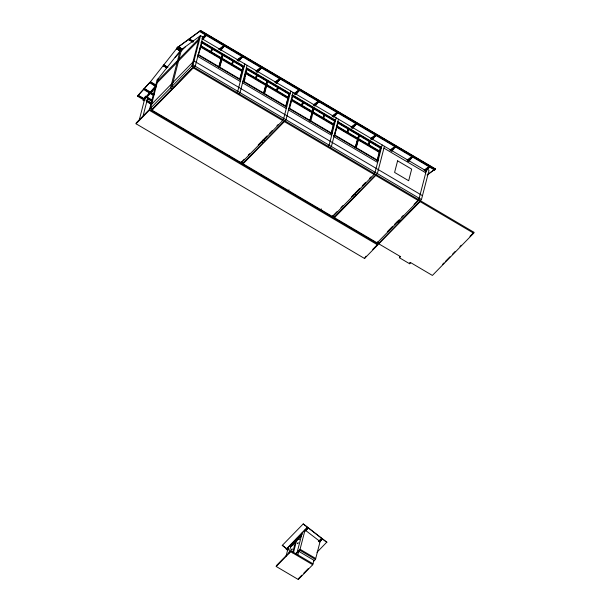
<?xml version="1.0" encoding="UTF-8"?>
<svg xmlns="http://www.w3.org/2000/svg" width="610" height="610" viewBox="0 0 610 610"><rect width="100%" height="100%" fill="white"/><g stroke="black" fill="none" stroke-linecap="round" stroke-linejoin="round"><path stroke-width="0.91" d="M155.603 86.269L149.854 82.876L149.885 82.38L137.784 95.671L137.654 96.288L145.043 100.642M149.854 82.876L150.456 81.786L156.206 85.179M166.53 67.901L163.267 65.606L166.553 67.542M163.251 65.971L163.846 64.881L167.948 67.298M179.919 50.988L176.656 48.701L179.942 50.63M176.641 49.059L177.243 47.824L181.704 50.355M137.746 95.846L149.915 82.342M137.654 96.288L138.31 95.229L144.875 99.102M153.598 95.412L143.754 89.601L143.846 89.159M143.754 89.601L144.41 88.541L154.254 94.344M149.519 109.343L377.986 244.023L377.742 244.961L364.528 258.472L136.06 123.784L136.304 122.846L192.981 64.904L200.553 35.616L202.825 36.951L195.253 66.238L194.171 67.344M145.012 99.285L143.731 100.696L143.152 100.353L155.535 86.269L156.107 86.605M143.731 100.696L143.914 99.979M139.21 120.239L145.279 96.609L145.645 96.235L152.203 100.101M145.088 97.325L145.645 96.235M143.159 115.641L147.658 98.248M136.06 123.784L149.275 110.273L157.09 80.055L180.834 50.066L200.553 35.616L199.47 36.722L191.898 66.01L473.939 232.273L473.695 233.211L432.399 275.438L410.721 262.658L409.638 263.764L399.42 257.74L400.099 256.36M143.152 100.353L155.535 86.269M151.943 110.105L152.187 109.167L193.484 66.947L193.248 67.878L151.943 110.105L241.385 162.824L282.682 120.605L282.926 119.667M180.041 51.065L170.525 87.855L172.226 88.862M181.49 49.585L171.974 86.384L173.675 87.382M199.844 49.494L200.621 46.474M202.497 38.773L206.005 34.663L202.215 37.439M203.077 39.116L206.584 35.006L202.794 37.782M210.526 52.307L212.051 48.007L211.083 51.751L210.526 52.307L209.009 51.415M211.296 51.903L212.623 48.342L211.106 52.651M220.652 49.479L224.16 45.369L218.86 49.25M218.914 66.604L222.528 54.183L218.693 67.458M220.568 50.493L224.739 45.704L222.467 47.374M219.928 65.247L222.017 58.743L242.406 70.76L241.85 71.324L221.468 59.307M219.821 67.237L223.108 54.526L222.558 55.091M231.495 64.668L233.012 60.367L232.044 64.103M233.592 60.703L232.067 65.011L233.035 61.267L243.52 67.443M238.129 60.847L242.3 56.059L237 59.948M238.708 61.191L242.879 56.402L241.324 57.988M241.979 70.852L239.654 79.819L243.497 66.543L242.17 70.097M244.823 63.974L237.755 91.294L236.672 92.407M247.096 65.316L240.027 92.636L238.945 93.742M244.396 76.738L245.822 72.781L266.212 84.798L265.663 85.362L245.273 73.345M243.626 81.275L246.92 68.564L246.364 69.121L289.483 94.542M243.809 81.763L247.103 69.014L251.19 71.423M255.308 78.705L256.825 74.397L255.857 78.141M255.88 79.048L257.397 74.74L255.88 79.048L260.455 81.74M257.001 71.972L261.164 67.184L255.864 71.073M257.572 72.308L261.743 67.527L257.763 71.599M241.385 162.824L241.621 161.894L244.282 159.179M243.085 163.831L243.329 162.893L284.626 120.673L284.382 121.611L243.085 163.831L332.747 216.687L374.044 174.468L374.288 173.53M265.785 84.881L263.467 93.856L267.302 80.581L265.983 84.134M264.26 93.345L266.021 86.551M264.595 93.627L267.881 80.916L267.332 81.481M276.46 90.318L277.786 86.757L276.818 90.501M275.865 83.097L280.036 78.309L274.736 82.19M277.23 89.906L277.619 88.412M277.397 90.844L278.366 87.1L277.809 87.665M276.444 83.433L280.615 78.644L279.098 79.757M285.846 106.064L287.943 97.943M288.133 97.196L289.46 93.643L285.625 106.91M290.787 91.073L283.726 118.393L282.643 119.499M293.059 92.415L285.991 119.735L284.908 120.841M290.146 104.684L291.023 101.29M289.597 108.367L292.884 95.656L292.335 96.22L313.029 108.427L309.743 121.131L313.586 107.863L313.029 108.427M295.133 94.451L299.304 89.662L293.997 93.551M295.705 94.794L299.876 90.005M301.622 105.149L302.941 101.588L301.424 105.896M302.194 105.484L303.521 101.931L302.003 106.239L312.068 112.164L312.617 111.607L291.915 99.4M310.871 120.91L314.158 108.199L312.64 112.507L313.189 111.943L333.891 124.15M314.402 105.812L318.565 101.024L313.265 104.905M314.973 106.148L319.144 101.359L316.872 103.029M322.896 117.692L324.223 114.131L323.254 117.875M323.826 118.218L324.794 114.474L324.245 115.038M331.024 133.674L333.342 124.707M333.533 123.96L334.86 120.406L331.573 133.117M333.251 116.884L337.421 112.095L332.122 115.984M336.186 117.837L329.125 145.157L328.035 146.263M333.83 117.219L338.001 112.438L336.964 113.49M338.458 119.171L331.39 146.499L330.307 147.605M334.661 134.848L335.98 129.747M336.956 125.98L338.283 122.419L334.448 135.695M347.021 131.912L348.34 128.352L346.823 132.66L347.403 133.003M347.982 130.753L348.92 128.695L347.952 132.439M352.123 128.008L356.293 123.22L350.986 127.101M332.747 216.687L332.991 215.757M352.702 128.344L356.865 123.555L354.799 125.675M334.448 217.694L334.692 216.756L375.989 174.536L375.752 175.466L334.448 217.694L377.125 242.849L418.422 200.629L418.666 199.691M355.363 147.048L358.985 134.627L355.142 147.894M355.943 147.391L358.466 139.187L379.733 151.722L379.184 152.286L357.917 139.743M358.23 138.523L358.619 137.021M356.27 147.673L359.557 134.963L359.008 135.527M368.104 145.203L369.622 140.895L368.654 144.639M370.194 141.238L368.676 145.538L369.645 141.802L380.853 148.405M371.612 139.499L375.783 134.711L370.483 138.592M372.191 139.835L376.362 135.046L374.807 136.64M377.11 160.346L380.404 147.597L377.735 146.019M377.537 160.209L380.823 147.506L380.274 148.062M382.157 144.936L375.089 172.256L374.006 173.362M384.422 146.27L377.361 173.591L376.279 174.704M297.817 554.871L298.732 551.31L313.883 560.247L312.724 564.738L298.282 579.5L276.208 566.484L276.452 565.554L290.894 550.784L312.968 563.8M286.06 556.152L288.438 546.972M364.528 258.472L366.091 256.185M288.949 553.201L291.321 544.021L292.96 545.279M391.101 150.99L395.272 146.202L389.973 150.083M276.208 566.484L290.65 551.722L290.894 550.784M391.681 151.326L395.852 146.537L394.815 147.597M292.64 552.805L296.201 539.042M293.486 552.614L297.284 537.928L299.518 539.652M377.125 242.849L377.369 241.918L379.069 242.917L378.825 243.855L400.503 256.635L399.42 257.74M297.169 552.225L302.156 532.949M295.827 554.284L299.815 550.205L305.046 529.999L320.097 541.566L315.477 559.439L313.487 561.474M298.282 579.5L298.526 578.562L301.805 575.207M408.143 161.032L412.314 156.244L407.015 160.133M408.723 161.375L412.894 156.587M399.405 220.972L398.993 222.543L397.293 221.544M426.52 169.87L419.184 198.25L418.102 199.356M378.825 243.855L420.13 201.628L420.366 200.698M425.193 171.082L429.356 166.294L424.057 170.182M425.765 171.418L429.936 166.637L426.146 169.412M372.702 249.429L421.449 199.584L429.028 170.304L427.32 169.298M409.638 263.764L409.874 262.826M177.899 47.153L177.601 47.931L178.295 47.023L182.398 49.441M180.11 47.549L178.471 46.581L182.489 49.219M192.829 42.204L188.726 39.78L188.94 39.223L190.579 40.191M188.726 39.78L189.42 38.872L193.523 41.289M149.877 82.518L177.601 47.374L200.629 30.5L435.342 168.863L435.044 169.641L434.564 169.999L199.851 31.628L200.065 31.072M199.851 31.628L200.629 30.5M434.564 169.999L434.778 169.443M179.126 50.005L176.664 48.556L178.471 46.581M288.111 550.022L282.285 545.317L288.202 549.862M286.273 549.191L307.432 527.375L286.273 549.191L287.089 549.816L288.4 548.481M287.089 549.816L287.31 549.412M303.223 523.914L326.785 542.244L303.223 523.914L282.201 545.477M305.412 531.089L308.248 528.001L305.633 530.677M318.832 541.398L321.676 538.317L318.397 541.665M319.648 542.031L322.492 538.95L319.876 541.619M147.124 96.464L152.256 90.829M146.941 97.173L155.283 88.023M175.108 57.294L179.622 52.673M181.071 51.202L185.585 46.589M157.09 80.055L158.173 78.942L150.601 108.229L152.866 109.571M157.662 80.909L177.594 60.535M179.035 59.063L198.967 38.689M157.182 82.785L177.106 62.411M178.555 60.931L198.479 40.557M201.971 38.743L206.005 34.663M202.596 39.078L206.584 35.006M201.018 42.387L201.567 41.823L244.069 66.886M197.731 55.098L198.281 54.534L240.782 79.59M198.303 55.441L202.139 42.166L201.59 42.73L232.463 60.924M151.615 104.302L192.912 62.075M152.302 109.236L191.609 69.052M220.172 49.441L224.16 45.369M221.415 49.105L224.739 45.704M221.59 58.827L222.139 58.27L242.528 70.287M238.312 60.138L242.3 56.059M238.891 60.474L240.218 59.117M245.395 72.864L245.952 72.3L266.334 84.325M242.506 81.496L243.054 80.932L286.753 106.689M242.383 81.969L242.933 81.404L286.624 107.169M256.52 71.934L261.164 67.184M276.048 82.38L280.036 78.309M276.627 82.724L280.615 78.644M228.91 156.145L229.337 155.695M291.877 95.404L292.426 94.847L335.561 120.269M294.653 94.42L299.304 89.662M295.896 94.077L297.222 92.72M240.256 162.832L241.339 161.726M248.27 155.1L249.62 153.72M258.228 144.913L266.936 136.015M269.605 133.293L272.296 130.532M276.932 125.797L278.274 124.425M242.528 164.174L243.611 163.061L241.621 161.894M314.585 105.095L318.565 101.024M317.818 102.724L319.144 101.359M333.434 116.167L337.421 112.095M334.013 116.51L335.34 115.153M334.882 121.306L335.439 120.742L292.304 95.32M336.766 126.727L337.315 126.163L358.017 138.371L357.46 138.927M333.868 135.359L334.417 134.795L378.116 160.552M333.746 135.832L334.295 135.267L377.994 161.025M287.928 190.938L289.01 189.824M351.642 127.97L356.293 123.22M352.885 127.635L354.212 126.278M371.132 139.461L375.783 134.711M320.273 210L321.356 208.894M379.306 151.806L379.855 151.242L358.588 138.706M391.292 150.274L395.272 146.202M331.619 216.695L332.053 216.253M333.655 215.078L336.987 211.67M340.982 207.583L342.98 205.54M351.589 196.74L354.364 193.904L356.065 194.91M355.028 193.225L359.671 188.475M362.332 185.753L365.657 182.359M369.637 178.288L370.964 176.923M333.891 218.029L334.974 216.924L332.702 215.589M345.245 224.724L345.672 224.282M407.671 161.002L412.314 156.244M408.906 160.659L412.375 157.113M425.376 170.365L429.356 166.294M426.611 170.03L429.936 166.637M387.327 231.731L392.642 226.295M394.685 224.206L398.017 220.805M401.395 217.351L403.385 215.315M414.007 204.457L419.749 198.585M409.912 262.849L410.347 262.407M442.631 264.283L443.966 262.925M445.292 261.56L449.959 256.795M452.62 254.073L455.289 251.343M459.948 246.577L461.282 245.212M469.944 236.36L473.939 232.273M291.893 544.73L295.819 540.712M297.779 538.706L301.05 535.359M291.671 545.134L296.246 540.452M297.558 539.11L302.141 534.429M290.474 547.3L295.354 542.313M296.437 541.207L301.31 536.221M292.053 548.931L291.405 549.747M297.36 543.502L298.13 542.77M291.557 549.793L292.198 549.137M298.153 543.045L297.413 543.701M295.408 554.025L300.059 549.267L315.721 558.501M316.971 552.279L326.876 542.084M303.772 573.194L308.37 568.497M177.815 47.374L200.545 30.721L435.258 169.084L427.679 174.635M202.436 37.881L203.938 36.783L204.51 37.118M219.089 49.684L222.093 47.481M237.976 59.826L240.233 58.179M237.572 60.283L239.089 59.178M238.556 60.169L240.058 59.071M243.748 79.948L245.258 78.843M256.848 70.951L259.097 69.304M256.673 71.843L259.677 69.639M275.712 82.075L277.962 80.421M276.292 82.411L278.541 80.764M294.981 93.429L297.23 91.782M313.494 105.339L316.498 103.136M332.351 116.411L335.355 114.215M333.678 116.205L335.18 115.099M351.97 126.987L354.219 125.332M351.795 127.879L354.044 126.224M370.712 139.027L373.709 136.823M371.818 138.378L373.328 137.273M390.202 150.517L393.206 148.314M407.991 160.011L410.248 158.364M407.823 160.903L410.82 158.699M424.286 170.609L427.29 168.413M425.612 170.403L427.869 168.749M427.008 174.971L435.342 168.863M200.332 31.278L435.044 169.641M205.822 35.38L206.401 35.715M223.977 46.078L224.549 46.421M242.117 56.776L242.688 57.111M260.981 67.901L261.56 68.236M279.853 79.018L280.425 79.361M299.113 90.379L299.693 90.715M318.382 101.733L318.961 102.076M337.238 112.812L337.81 113.147M356.103 123.929L356.682 124.272M375.6 135.42L376.172 135.763M395.089 146.911L395.669 147.254M412.131 156.961L412.711 157.296M429.173 167.01L429.753 167.346M202.322 38.918L426.245 170.93M383.942 148.146L425.765 172.798M201.689 41.35L244.191 66.406M246.463 67.748L290.162 93.505M337.826 121.611L381.524 147.368M246.341 68.221L290.04 93.978M337.704 122.084L381.402 147.841M206.043 44.804L207.674 45.765M210.13 47.214L211.762 48.175M214.217 49.623L215.848 50.584M224.846 55.884L227.294 57.332M229.749 58.781L231.381 59.742M237.107 63.112L238.739 64.081M241.194 65.522L242.826 66.49M251.579 71.644L253.196 72.605M253.646 72.864L255.277 73.833M257.733 75.274L260.478 76.898M261.82 77.683L264.526 79.277M269.178 82.022L271.808 83.57M272.441 83.951L275.85 85.957M281.515 89.296L283.139 90.249M284.702 91.18L286.372 92.163M295.133 97.325L297.573 98.767M299.205 99.727L300.829 100.68M306.525 104.043L308.965 105.484M318.733 111.233L320.364 112.194M326.06 115.557L327.684 116.518M330.124 117.951L331.756 118.912M340.517 124.082L342.164 125.05M343.788 126.011L346.228 127.444M351.032 130.281L357.62 134.162M363.316 137.524L364.948 138.478M366.412 139.347L369.012 140.879M370.453 141.726L372.077 142.679M373.694 143.64L376.339 145.195M313.609 108.763L334.31 120.971M337.734 122.984L347.791 128.916M348.371 129.259L369.073 141.459M245.228 71.766L246.867 72.735M201.178 45.91L221.56 57.927L221.011 58.491L219.486 57.592M266.913 84.66L288.492 97.386M337.193 126.644L357.887 138.844L357.338 139.408L336.644 127.2M189.207 39.429L193.309 41.846M202.909 47.816L204.434 48.716M205.959 49.616L207.484 50.516M213.393 54L214.918 54.892M216.443 55.792L217.961 56.692M232.829 65.461L236.642 67.702M238.167 68.602L239.692 69.502M248.445 74.664L249.97 75.564M261.98 82.64L263.497 83.54M267.889 86.124L270.169 87.474M276.269 91.065L276.848 91.401M278.427 92.339L280.013 93.277M281.599 94.207L283.185 95.145M284.771 96.075L286.357 97.013M315.736 114.329L317.284 115.244M318.832 116.159L320.38 117.067M327.151 121.062L328.698 121.969M330.246 122.884L331.794 123.8M337.536 127.185L339.084 128.1M340.632 129.007L342.179 129.922M343.727 130.837L345.275 131.745M349.721 134.368L353.594 136.648M360.365 140.635L361.913 141.55M363.461 142.465L365.009 143.38M369.492 146.026L371.132 146.987M373.587 148.436L375.219 149.397M376.858 150.365L378.49 151.326M289.018 108.031L332.145 133.453M198.158 55.014L240.66 80.07M288.896 108.504L332.023 133.933M197.792 56.417L240.294 81.473M242.566 82.807L286.265 108.572M288.53 109.907L331.665 135.336M333.929 136.671L377.628 162.428M178.082 47.58L181.917 49.791M177.601 47.374L179.249 48.342M177.258 47.687L180.537 49.616M177.236 47.969L180.522 49.898M177.22 48.327L180.499 50.256M193.995 60.969L422.471 195.657M192.981 64.904L421.449 199.584M193.248 67.878L282.682 120.605M284.382 121.611L374.044 174.468M375.752 175.466L418.422 200.629M420.13 201.628L473.695 233.211M163.831 65.239L167.109 67.169M262.994 140.041L264.702 141.047M398.742 220.065L400.442 221.072M261.553 141.52L263.253 142.519M352.915 195.383L354.616 196.382M150.434 82.144L156.183 85.537M152.347 83.829L155.634 85.766M152.34 83.974L155.626 85.911M155.344 86.978L155.924 87.321M144.311 88.984L154.162 94.794M147.124 91.096L148.771 92.064M150.411 93.033L152.05 94.001M146.918 97.577L148.558 98.546M145.462 96.952L152.02 100.818M147.551 98.774L152.477 101.679M146.514 100.07L151.44 102.968M138.218 95.671L143.96 99.064M146.423 100.513L151.349 103.418M148.413 102.137L150.06 103.105M146.682 101.611L150.784 104.035M149.275 110.273L377.742 244.961M299.815 550.205L315.477 559.439M290.65 551.722L312.724 564.738M307.211 527.78L308.027 528.413M321.447 538.721L322.263 539.354M145.416 98.324A1.35 0.953 14.5 0 1 145.5 96.967A1.35 0.953 14.5 0 1 147.368 97.264A1.35 0.953 14.5 0 1 147.292 98.622M397.598 160.834L394.594 172.432L408.67 180.728L411.674 169.13L397.598 160.834M201.048 46.383L200.499 46.947L220.889 58.964L221.438 58.4L201.048 46.383M266.791 85.141L266.242 85.697L287.821 98.424L288.37 97.859L266.791 85.141M291.793 99.88L291.244 100.436L311.939 112.644L312.495 112.08L291.793 99.88M313.067 112.423L312.518 112.98L333.22 125.187L333.769 124.623L313.067 112.423"/></g></svg>
